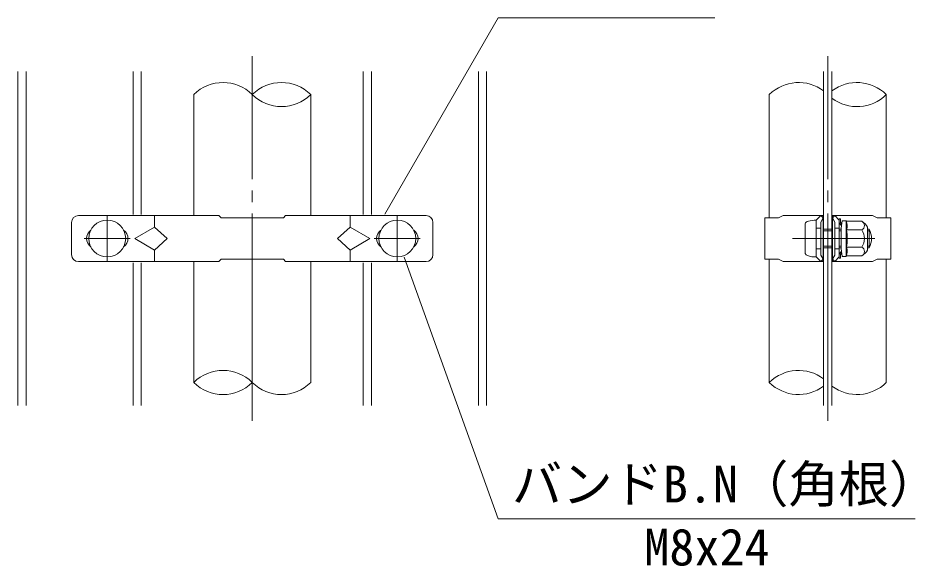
# Model space of a CAD drawing. Units: millimetres, scale not verified. Extents: x -6301 to 6299, y -4455 to 4455.
# Drawn here: x 3875 to 5044, y -768 to -54 of the extents above; entities that cross this region are included whole.
import ezdxf
from ezdxf.enums import TextEntityAlignment as Align

# ---------------------------------------------------------------- set-up
doc = ezdxf.new("R2010")
doc.units = ezdxf.units.MM
doc.header["$LTSCALE"] = 15
doc.linetypes.add('LONG_CHAIN', pattern=[21, 18, -1, 1, -1])
for name, color, linetype, lineweight in [('0-0_D-STR-TXT', 7, 'Continuous', 9), ('0-3_D-STR2', 7, 'Continuous', 9), ('0-4_D-STR-DIM', 7, 'Continuous', 9), ('0-6_D-STR1', 1, 'Continuous', 9), ('0-7_D-BMK', 2, 'LONG_CHAIN', 9), ('0-8_D-STR3', 3, 'Continuous', 9)]:
    doc.layers.add(name, color=color, linetype=linetype, lineweight=lineweight)
doc.styles.add('ＭＳ ゴシック', font='')
doc.styles.get('ＭＳ ゴシック').set_extended_font_data('MS Gothic')

msp = doc.modelspace()

# ---------------------------------------------------------------- linework, layer by layer
at = {"layer": '0-0_D-STR-TXT'}
for points in [[(4783.59, -53.61), (4501.05, -53.61), (4353.49, -309.19)], [(5044.37, -705.89), (4500.96, -705.89), (4378.43, -365.38)]]:
    msp.add_lwpolyline(points, dxfattribs=at)
at = {"layer": '0-3_D-STR2'}
for p, q in [((3875.22, -558.42), (3875.22, -123.42)), ((3886.02, -558.42), (3886.02, -123.42)), ((4025.22, -309.42), (4025.22, -123.42)), ((4036.02, -309.42), (4036.02, -123.42)), ((4325.22, -309.42), (4325.22, -123.42)), ((4336.02, -309.42), (4336.02, -123.42)), ((4475.22, -558.42), (4475.22, -123.42)), ((4486.02, -558.42), (4486.02, -123.42)), ((4925.23, -558.42), (4925.23, -123.42)), ((4936.03, -558.42), (4936.03, -123.42)), ((4025.22, -558.42), (4025.22, -372.42)), ((4036.02, -558.42), (4036.02, -372.42)), ((4325.22, -558.42), (4325.22, -372.42)), ((4336.02, -558.42), (4336.02, -372.42))]:
    msp.add_line(p, q, dxfattribs=at)
at = {"layer": '0-4_D-STR-DIM'}
for centre, start, end in [((4142.52, -191.76), 45.18146, 134.81854), ((4218.72, -191.76), 45.18146, 134.81854), ((4892.53, -191.76), 52.7739, 134.81854), ((4968.73, -191.76), 45.18146, 127.2261), ((4218.72, -115.08), 225.18146, 314.81854), ((4968.73, -115.08), 232.7739, 314.81854), ((4142.52, -566.76), 45.18146, 134.81854), ((4892.53, -566.76), 52.7739, 134.81854), ((4142.52, -490.08), 225.18146, 314.81854), ((4218.72, -490.08), 225.18146, 314.81854), ((4892.53, -490.08), 225.18146, 307.2261), ((4968.73, -490.08), 232.7739, 314.81854)]:
    msp.add_arc(centre, 54.05, start, end, dxfattribs=at)
at = {"layer": '0-6_D-STR1'}
for p, q in [((4104.42, -153.42), (4104.42, -310.92)), ((4256.82, -310.92), (4256.82, -153.42)), ((4854.43, -153.42), (4854.43, -313.92)), ((5006.83, -313.92), (5006.83, -153.42)), ((4104.42, -370.92), (4104.42, -528.42)), ((4256.82, -528.42), (4256.82, -370.92)), ((4854.43, -367.92), (4854.43, -528.42)), ((5006.83, -528.42), (5006.83, -367.92))]:
    msp.add_line(p, q, dxfattribs=at)
at = {"layer": '0-7_D-BMK'}
for p, q in [((4180.62, -578.42), (4180.62, -103.42)), ((4930.63, -578.42), (4930.63, -103.42)), ((3991.62, -370.92), (3991.62, -310.92)), ((4369.62, -370.92), (4369.62, -310.92)), ((3961.62, -340.92), (4021.62, -340.92)), ((4339.62, -340.92), (4399.62, -340.92)), ((4884.62, -340.92), (4991.84, -340.92))]:
    msp.add_line(p, q, dxfattribs=at)
at = {"layer": '0-8_D-STR3'}
for p, q in [((3954.12, -310.92), (4137.12, -310.92)), ((4053.12, -310.92), (4053.12, -325.92)), ((4140.12, -313.92), (4137.12, -310.92)), ((4140.12, -313.92), (4221.12, -313.92)), ((4221.12, -313.92), (4224.12, -310.92)), ((4224.12, -310.92), (4407.12, -310.92)), ((4308.12, -310.92), (4308.12, -325.92)), ((4848.43, -367.92), (4848.43, -313.92)), ((4848.43, -313.92), (4866.46, -313.92)), ((4866.46, -313.92), (4872.46, -310.92)), ((4872.46, -310.92), (4924.58, -310.92)), ((4921.58, -310.92), (4915.58, -316.92)), ((4921.58, -310.92), (4924.58, -313.92)), ((4924.58, -313.92), (4921.58, -319.4)), ((4924.58, -316.62), (4924.58, -310.92)), ((4988.8, -310.92), (4936.67, -310.92)), ((4936.67, -316.62), (4936.67, -310.92)), ((4939.67, -310.92), (4936.67, -313.92)), ((4936.67, -313.92), (4939.67, -319.4)), ((4939.67, -310.92), (4945.67, -316.92)), ((4945.67, -315.42), (4945.67, -319.74)), ((4947.17, -315.42), (4945.67, -315.42)), ((4947.17, -315.42), (4947.17, -319.74)), ((4994.8, -313.92), (4988.8, -310.92)), ((5012.83, -313.92), (4994.8, -313.92)), ((5012.83, -367.92), (5012.83, -313.92)), ((3945.12, -319.92), (3945.12, -361.92)), ((4027.62, -340.92), (4053.12, -325.92)), ((4416.12, -319.92), (4416.12, -361.92)), ((4901.18, -321.42), (4901.18, -360.42)), ((4915.58, -364.92), (4915.58, -316.92)), ((4915.58, -316.92), (4915.58, -364.92)), ((4921.58, -362.43), (4921.58, -319.4)), ((4923.11, -316.62), (4924.58, -316.62)), ((4924.58, -365.22), (4924.58, -316.62)), ((4936.67, -365.22), (4936.67, -316.62)), ((4938.15, -316.62), (4936.67, -316.62)), ((4939.67, -362.43), (4939.67, -319.4)), ((4945.67, -364.92), (4945.67, -316.92)), ((4946.23, -321.48), (4948.39, -324.51)), ((4947.45, -320.61), (4948.69, -322.35)), ((4948.07, -327.42), (4949.23, -317.93)), ((4954.54, -317.67), (4949.53, -317.67)), ((4954.67, -340.92), (4954.67, -317.74)), ((4954.96, -318.4), (4954.83, -317.89)), ((4975.05, -318.4), (4954.96, -318.4)), ((4982.57, -325.92), (4982.57, -355.92)), ((4915.58, -327.42), (4921.58, -327.42)), ((4924.58, -328.92), (4936.03, -328.92)), ((4924.58, -330.95), (4936.03, -330.95)), ((4945.67, -327.42), (4939.67, -327.42)), ((4945.67, -328.92), (4948.07, -328.92)), ((4945.67, -330.95), (4948.07, -330.95)), ((4948.07, -327.42), (4948.07, -354.42)), ((4975.05, -329.66), (4954.67, -329.66)), ((4982.57, -328.92), (4984.58, -328.92)), ((4982.57, -330.95), (4985.56, -330.95)), ((4984.58, -328.92), (4984.58, -352.92)), ((4027.62, -340.92), (4053.12, -355.92)), ((4333.62, -340.92), (4308.12, -355.92)), ((4954.67, -340.92), (4954.67, -364.09)), ((4308.12, -355.92), (4308.12, -370.92)), ((4915.58, -354.42), (4921.58, -354.42)), ((4924.58, -367.92), (4921.58, -362.43)), ((4924.58, -350.89), (4936.03, -350.89)), ((4924.58, -352.92), (4936.03, -352.92)), ((4936.67, -367.92), (4939.67, -362.43)), ((4945.67, -354.42), (4939.67, -354.42)), ((4945.67, -350.89), (4948.07, -350.89)), ((4945.67, -352.92), (4948.07, -352.92)), ((4945.67, -362.1), (4945.67, -366.42)), ((4946.23, -360.36), (4948.39, -357.33)), ((4947.45, -361.23), (4948.69, -359.49)), ((4948.07, -354.42), (4949.23, -363.91)), ((4975.05, -352.18), (4954.67, -352.18)), ((4982.57, -350.89), (4985.56, -350.89)), ((4982.57, -352.92), (4984.58, -352.92)), ((3954.12, -370.92), (4137.12, -370.92)), ((4140.12, -367.92), (4137.12, -370.92)), ((4140.12, -367.92), (4221.12, -367.92)), ((4221.12, -367.92), (4224.12, -370.92)), ((4224.12, -370.92), (4407.12, -370.92)), ((4848.43, -367.92), (4866.46, -367.92)), ((4866.46, -367.92), (4872.46, -370.92)), ((4872.46, -370.92), (4924.58, -370.92)), ((4921.58, -370.92), (4915.58, -364.92)), ((4921.58, -370.92), (4924.58, -367.92)), ((4923.11, -365.22), (4924.58, -365.22)), ((4924.58, -370.92), (4924.58, -365.22)), ((4936.67, -370.92), (4936.67, -365.22)), ((4938.15, -365.22), (4936.67, -365.22)), ((4939.67, -370.92), (4936.67, -367.92)), ((4988.8, -370.92), (4936.67, -370.92)), ((4939.67, -370.92), (4945.67, -364.92)), ((4954.47, -364.17), (4949.53, -364.17)), ((4975.05, -363.44), (4954.96, -363.44)), ((4994.8, -367.92), (4988.8, -370.92)), ((5012.83, -367.92), (4994.8, -367.92))]:
    msp.add_line(p, q, dxfattribs=at)
for points in [[(4053.12, -325.92), (4069.62, -340.92), (4053.12, -355.92), (4053.12, -370.92)], [(4333.62, -340.92), (4308.12, -325.92), (4291.62, -340.92), (4308.12, -355.92)], [(4947.17, -362.1), (4947.17, -366.42), (4945.67, -366.42)]]:
    msp.add_lwpolyline(points, dxfattribs=at)
for centre in [(3991.62, -340.92), (4369.62, -340.92)]:
    msp.add_circle(centre, 24, dxfattribs=at)
for centre, radius, start, end in [((3954.12, -319.92), 9, 90, 180), ((4407.12, -319.92), 9, 0, 90), ((4948.67, -319.74), 3, 180, 215.53768), ((4948.67, -319.74), 1.5, 180, 215.53768), ((4947.17, -325.38), 1.5, 33.43373, 35.53768), ((4949.53, -317.97), 0.3, 90, 173), ((4954.54, -317.97), 0.3, 15, 90), ((4940.02, -324.03), 15.97, 339.37322, 22.7756), ((4972, -324.03), 6.4, 298.45309, 61.54691), ((4962.25, -338.68), 24, 32.13463, 57.68315), ((3978.12, -340.92), 13.5, 125.46791, 234.53209), ((4005.12, -340.92), 13.5, 305.46791, 54.53209), ((4356.12, -340.92), 13.5, 125.46791, 234.53209), ((4383.12, -340.92), 13.5, 305.46791, 54.53209), ((4892.4, -340.92), 63.57, 0, 10.20031), ((4957.78, -340.92), 20.62, 0, 33.09348), ((4962.08, -340.92), 25.5, 331.92751, 28.07249), ((4892.4, -340.92), 63.57, 349.79969, 0), ((4957.78, -340.92), 20.62, 326.90652, 0), ((3954.12, -361.92), 9, 180, 270), ((4407.12, -361.92), 9, 270, 0), ((4948.67, -362.1), 3, 144.46232, 180), ((4948.67, -362.1), 1.5, 144.46232, 180), ((4947.17, -356.46), 1.5, 324.46232, 326.56627), ((4940.02, -357.8), 15.97, 337.2244, 20.62678), ((4972, -357.81), 6.4, 298.45309, 61.54691), ((4962.25, -343.15), 24, 302.31685, 327.86537), ((4949.53, -363.87), 0.3, 187, 270), ((4954.47, -363.87), 0.3, 270, 337.2244)]:
    msp.add_arc(centre, radius, start, end, dxfattribs=at)
for centre, start_param, end_param in [((4915.58, -321.42), 1.5707963, 3.1415927), ((4915.58, -360.42), 3.1415927, 4.712389)]:
    msp.add_ellipse(centre, major_axis=(14.4, 0), ratio=0.3125, start_param=start_param, end_param=end_param, dxfattribs=at)

# ---------------------------------------------------------------- texts
at = {"layer": '0-0_D-STR-TXT', "style": 'ＭＳ ゴシック'}
for s, p in [('バンドB.N（角根）', (4518.97, -699.14)), ('M8x24', (4691.45, -781.14))]:
    msp.add_text(s, height=48.06, dxfattribs=at).set_placement(p, align=Align.BOTTOM_LEFT)

doc.saveas('drawing.dxf')
